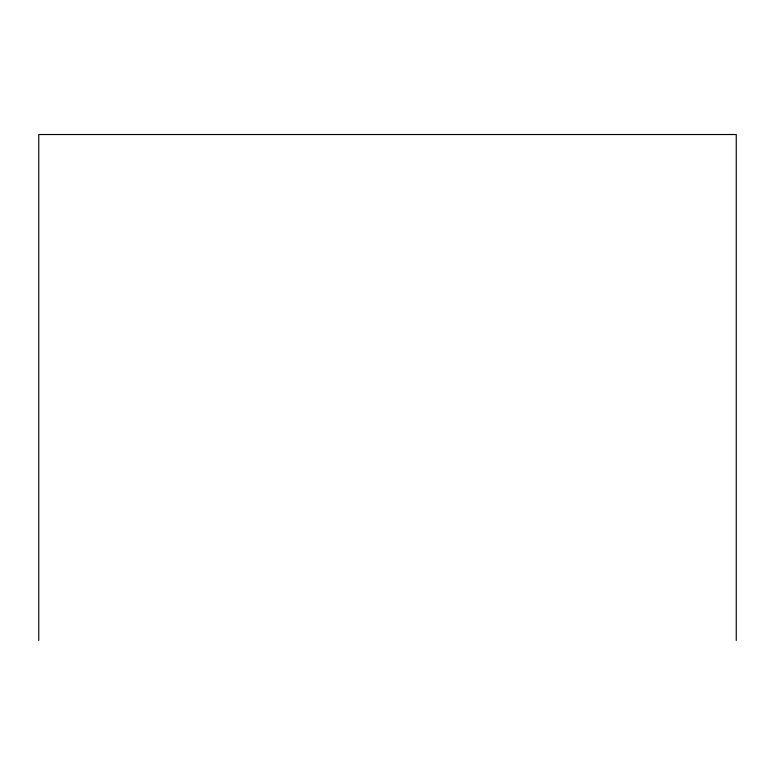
<?xml version="1.0" encoding="UTF-8"?>
<svg xmlns="http://www.w3.org/2000/svg" width="775" height="775" viewBox="0 0 775 775"><rect width="100%" height="100%" fill="white"/><g stroke="black" fill="none" stroke-linecap="round" stroke-linejoin="round"><path stroke-width="1.16" d="M736.25 640.479L736.25 134.521L38.75 134.521L38.75 640.479"/></g></svg>
